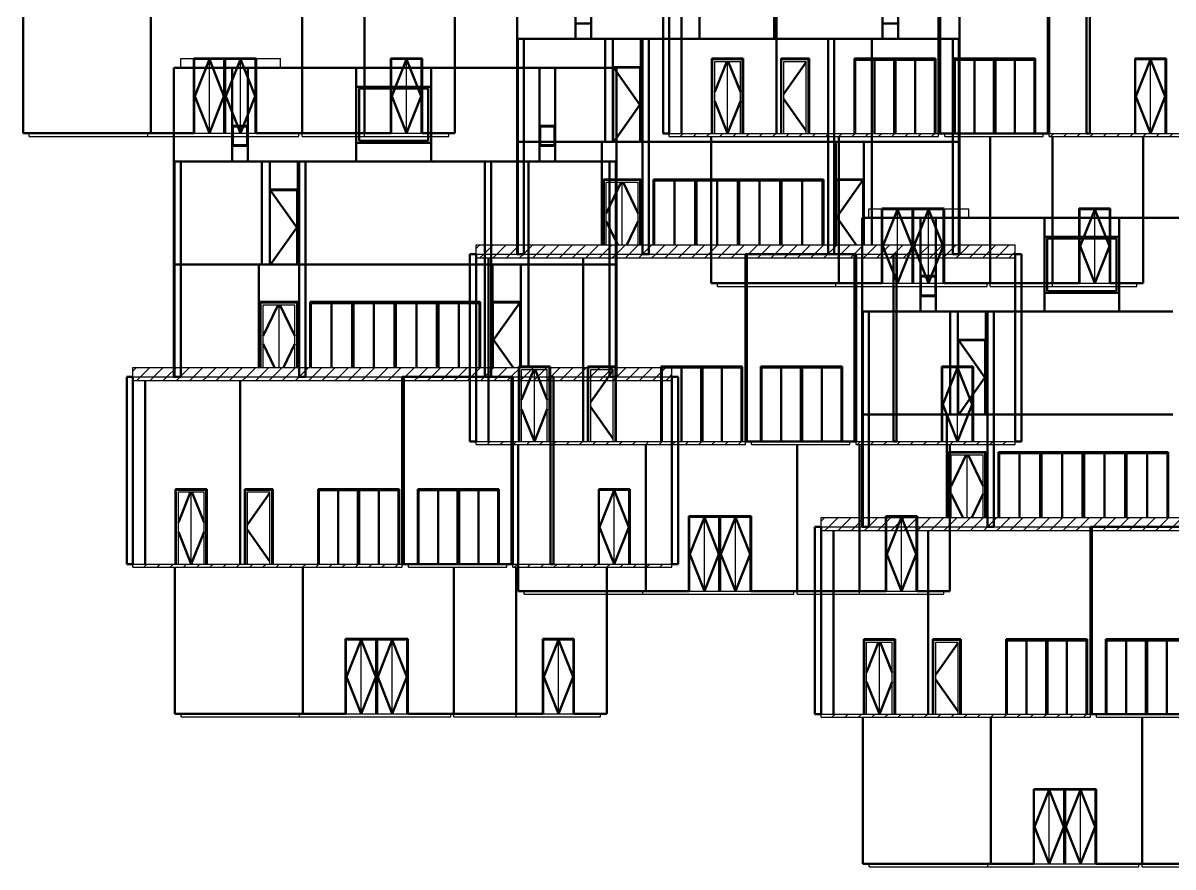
# Model space of a CAD drawing. Header units: millimetres. Extents: x 5622 to 129432, y -41588 to 30554.
# Drawn here: x 10298 to 47174, y -34692 to -7643 of the extents above; entities that cross this region are included whole.
import ezdxf

# ---------------------------------------------------------------- set-up
doc = ezdxf.new("R2010")
doc.units = ezdxf.units.MM
doc.header["$LTSCALE"] = 0.5
doc.layers.add('AE-Door', color=61, linetype='Continuous', lineweight=25)
for name, color, linetype in [('AE-ELEV-3', 154, 'Continuous'), ('AE-ELEV-4', 129, 'Continuous'), ('DOOR', 41, 'Continuous')]:
    doc.layers.add(name, color=color, linetype=linetype)

msp = doc.modelspace()

# ---------------------------------------------------------------- linework, layer by layer
at = {"layer": 'AE-Door', "color": 251, "linetype": 'Continuous', "lineweight": 25}
for p, q in [((15803, -11176), (15803, -8806)), ((15803, -8806), (16743, -8806)), ((16743, -11176), (16743, -8806)), ((16773, -11176), (16773, -8776)), ((16773, -11176), (16773, -8776)), ((16803, -11176), (16803, -8806)), ((16803, -8806), (17743, -8806)), ((17743, -11176), (17743, -8806)), ((22128, -11176), (22128, -8806)), ((22128, -8806), (23068, -8806)), ((23068, -11176), (23068, -8806)), ((45986, -11185), (45986, -8815)), ((45986, -8815), (46926, -8815)), ((46926, -11185), (46926, -8815)), ((29242, -11453), (29242, -9083)), ((29242, -9083), (30082, -9083)), ((30082, -11453), (30082, -9083)), ((15773, -11176), (15803, -11176)), ((16743, -11176), (16773, -11176)), ((16773, -11176), (16803, -11176)), ((17743, -11176), (17773, -11176)), ((22098, -11176), (22128, -11176)), ((23068, -11176), (23098, -11176)), ((36392, -14753), (36392, -12683)), ((36392, -12683), (37232, -12683)), ((37232, -14753), (37232, -12683)), ((18238, -15383), (18238, -13013)), ((18238, -13013), (19078, -13013)), ((19078, -15383), (19078, -13013)), ((37869, -15985), (37869, -13615)), ((37869, -13615), (38809, -13615)), ((38809, -15985), (38809, -13615)), ((38839, -15985), (38839, -13585)), ((38839, -15985), (38839, -13585)), ((38869, -15985), (38869, -13615)), ((38869, -13615), (39809, -13615)), ((39809, -15985), (39809, -13615)), ((44194, -15985), (44194, -13615)), ((44194, -13615), (45134, -13615)), ((45134, -15985), (45134, -13615)), ((37839, -15985), (37869, -15985)), ((38809, -15985), (38839, -15985)), ((38839, -15985), (38869, -15985)), ((39809, -15985), (39839, -15985)), ((44164, -15985), (44194, -15985)), ((45134, -15985), (45164, -15985)), ((25388, -18683), (25388, -16613)), ((25388, -16613), (26228, -16613)), ((26228, -18683), (26228, -16613)), ((40304, -20192), (40304, -17823)), ((40304, -17823), (41144, -17823)), ((41144, -20192), (41144, -17823)), ((39792, -21053), (39792, -18683)), ((39792, -18683), (40732, -18683)), ((40732, -21053), (40732, -18683)), ((28788, -24983), (28788, -22613)), ((28788, -22613), (29728, -22613)), ((29728, -24983), (29728, -22613)), ((31676, -25853), (31676, -23483)), ((31676, -23483), (32616, -23483)), ((32616, -25853), (32616, -23483)), ((32646, -25853), (32646, -23453)), ((32646, -25853), (32646, -23453)), ((32676, -25853), (32676, -23483)), ((32676, -23483), (33616, -23483)), ((33616, -25853), (33616, -23483)), ((38001, -25853), (38001, -23483)), ((38001, -23483), (38941, -23483)), ((38941, -25853), (38941, -23483)), ((31646, -25853), (31676, -25853)), ((32616, -25853), (32646, -25853)), ((32646, -25853), (32676, -25853)), ((33616, -25853), (33646, -25853)), ((37971, -25853), (38001, -25853)), ((38941, -25853), (38971, -25853)), ((20671, -29783), (20671, -27413)), ((20671, -27413), (21611, -27413)), ((21611, -29783), (21611, -27413)), ((21641, -29783), (21641, -27383)), ((21641, -29783), (21641, -27383)), ((21671, -29783), (21671, -27413)), ((21671, -27413), (22611, -27413)), ((22611, -29783), (22611, -27413)), ((26996, -29783), (26996, -27413)), ((26996, -27413), (27936, -27413)), ((27936, -29783), (27936, -27413)), ((20641, -29783), (20671, -29783)), ((21611, -29783), (21641, -29783)), ((21641, -29783), (21671, -29783)), ((22611, -29783), (22641, -29783)), ((26966, -29783), (26996, -29783)), ((27936, -29783), (27966, -29783)), ((42738, -34592), (42738, -32222)), ((42738, -32222), (43678, -32222)), ((43678, -34592), (43678, -32222)), ((43708, -34592), (43708, -32193)), ((43708, -34592), (43708, -32193)), ((43738, -34592), (43738, -32222)), ((43738, -32222), (44678, -32222)), ((44678, -34592), (44678, -32222)), ((42708, -34592), (42738, -34592)), ((43678, -34592), (43708, -34592)), ((43708, -34592), (43738, -34592)), ((44678, -34592), (44708, -34592))]:
    msp.add_line(p, q, dxfattribs=at)
at = {"layer": 'AE-Door', "color": 41, "linetype": 'Continuous', "lineweight": 25}
for p, q in [((15803, -11176), (15803, -8806)), ((15803, -8806), (16273, -8806)), ((16273, -11176), (16273, -8806)), ((16273, -11176), (16273, -8806)), ((16273, -8806), (16743, -8806)), ((16743, -11176), (16743, -8806)), ((16803, -11176), (16803, -8806)), ((16803, -8806), (17273, -8806)), ((17273, -11176), (17273, -8806)), ((17273, -11176), (17273, -8806)), ((17273, -8806), (17743, -8806)), ((17743, -11176), (17743, -8806)), ((22128, -11176), (22128, -8806)), ((22128, -8806), (22598, -8806)), ((22598, -11176), (22598, -8806)), ((22598, -11176), (22598, -8806)), ((22598, -8806), (23068, -8806)), ((23068, -11176), (23068, -8806)), ((45986, -11185), (45986, -8815)), ((45986, -8815), (46456, -8815)), ((46456, -11185), (46456, -8815)), ((46456, -11185), (46456, -8815)), ((46456, -8815), (46926, -8815)), ((46926, -11185), (46926, -8815)), ((29242, -11453), (29242, -9083)), ((29242, -9083), (30082, -9083)), ((30082, -11453), (30082, -9083)), ((32891, -11185), (32891, -8875)), ((32891, -11185), (32891, -8875)), ((15803, -11176), (16273, -11176)), ((16273, -11176), (16743, -11176)), ((16803, -11176), (17273, -11176)), ((17273, -11176), (17743, -11176)), ((22128, -11176), (22598, -11176)), ((22598, -11176), (23068, -11176)), ((29512, -14753), (29512, -12744)), ((29512, -14753), (29512, -12744)), ((36392, -14753), (36392, -12683)), ((36392, -12683), (37232, -12683)), ((37232, -14753), (37232, -12683)), ((18238, -15383), (18238, -13013)), ((18238, -13013), (19078, -13013)), ((19078, -15383), (19078, -13013)), ((37869, -15985), (37869, -13615)), ((37869, -13615), (38339, -13615)), ((38339, -15985), (38339, -13615)), ((38339, -15985), (38339, -13615)), ((38339, -13615), (38809, -13615)), ((38809, -15985), (38809, -13615)), ((38869, -15985), (38869, -13615)), ((38869, -13615), (39339, -13615)), ((39339, -15985), (39339, -13615)), ((39339, -15985), (39339, -13615)), ((39339, -13615), (39809, -13615)), ((39809, -15985), (39809, -13615)), ((44194, -15985), (44194, -13615)), ((44194, -13615), (44664, -13615)), ((44664, -15985), (44664, -13615)), ((44664, -15985), (44664, -13615)), ((44664, -13615), (45134, -13615)), ((45134, -15985), (45134, -13615)), ((37869, -15985), (38339, -15985)), ((38339, -15985), (38809, -15985)), ((38869, -15985), (39339, -15985)), ((39339, -15985), (39809, -15985)), ((44194, -15985), (44664, -15985)), ((44664, -15985), (45134, -15985)), ((18508, -18683), (18508, -16674)), ((18508, -18683), (18508, -16674)), ((25388, -18683), (25388, -16613)), ((25388, -16613), (26228, -16613)), ((26228, -18683), (26228, -16613)), ((40304, -20192), (40304, -17823)), ((40304, -17823), (41144, -17823)), ((41144, -20192), (41144, -17823)), ((26698, -21053), (26698, -18743)), ((26698, -21053), (26698, -18743)), ((39792, -21053), (39792, -18683)), ((39792, -18683), (40262, -18683)), ((40262, -21053), (40262, -18683)), ((40262, -21053), (40262, -18683)), ((40262, -18683), (40732, -18683)), ((40732, -21053), (40732, -18683)), ((40574, -23493), (40574, -21483)), ((40574, -23493), (40574, -21483)), ((15693, -24983), (15693, -22673)), ((15693, -24983), (15693, -22673)), ((28788, -24983), (28788, -22613)), ((28788, -22613), (29258, -22613)), ((29258, -24983), (29258, -22613)), ((29258, -24983), (29258, -22613)), ((29258, -22613), (29728, -22613)), ((29728, -24983), (29728, -22613)), ((31676, -25853), (31676, -23483)), ((31676, -23483), (32146, -23483)), ((32146, -25853), (32146, -23483)), ((32146, -25853), (32146, -23483)), ((32146, -23483), (32616, -23483)), ((32616, -25853), (32616, -23483)), ((32676, -25853), (32676, -23483)), ((32676, -23483), (33146, -23483)), ((33146, -25853), (33146, -23483)), ((33146, -25853), (33146, -23483)), ((33146, -23483), (33616, -23483)), ((33616, -25853), (33616, -23483)), ((38001, -25853), (38001, -23483)), ((38001, -23483), (38471, -23483)), ((38471, -25853), (38471, -23483)), ((38471, -25853), (38471, -23483)), ((38471, -23483), (38941, -23483)), ((38941, -25853), (38941, -23483)), ((31676, -25853), (32146, -25853)), ((32146, -25853), (32616, -25853)), ((32676, -25853), (33146, -25853)), ((33146, -25853), (33616, -25853)), ((38001, -25853), (38471, -25853)), ((38471, -25853), (38941, -25853)), ((20671, -29783), (20671, -27413)), ((20671, -27413), (21141, -27413)), ((21141, -29783), (21141, -27413)), ((21141, -29783), (21141, -27413)), ((21141, -27413), (21611, -27413)), ((21611, -29783), (21611, -27413)), ((21671, -29783), (21671, -27413)), ((21671, -27413), (22141, -27413)), ((22141, -29783), (22141, -27413)), ((22141, -29783), (22141, -27413)), ((22141, -27413), (22611, -27413)), ((22611, -29783), (22611, -27413)), ((26996, -29783), (26996, -27413)), ((26996, -27413), (27466, -27413)), ((27466, -29783), (27466, -27413)), ((27466, -29783), (27466, -27413)), ((27466, -27413), (27936, -27413)), ((27936, -29783), (27936, -27413)), ((37760, -29793), (37760, -27483)), ((37760, -29793), (37760, -27483)), ((20671, -29783), (21141, -29783)), ((21141, -29783), (21611, -29783)), ((21671, -29783), (22141, -29783)), ((22141, -29783), (22611, -29783)), ((26996, -29783), (27466, -29783)), ((27466, -29783), (27936, -29783)), ((42738, -34592), (42738, -32222)), ((42738, -32222), (43208, -32222)), ((43208, -34592), (43208, -32222)), ((43208, -34592), (43208, -32222)), ((43208, -32222), (43678, -32222)), ((43678, -34592), (43678, -32222)), ((43738, -34592), (43738, -32222)), ((43738, -32222), (44208, -32222)), ((44208, -34592), (44208, -32222)), ((44208, -34592), (44208, -32222)), ((44208, -32222), (44678, -32222)), ((44678, -34592), (44678, -32222)), ((42738, -34592), (43208, -34592)), ((43208, -34592), (43678, -34592)), ((43738, -34592), (44208, -34592)), ((44208, -34592), (44678, -34592))]:
    msp.add_line(p, q, dxfattribs=at)
at = {"layer": 'AE-Door', "color": 250, "linetype": 'Continuous', "lineweight": 25}
for p, q in [((32421, -11185), (32421, -8815)), ((32421, -8815), (33361, -8815)), ((33361, -11185), (33361, -8815)), ((34636, -11185), (34636, -8815)), ((34636, -8815), (35476, -8815)), ((35476, -11185), (35476, -8815)), ((32481, -11185), (32481, -8875)), ((32481, -8875), (33301, -8875)), ((33301, -11185), (33301, -8875)), ((34696, -11185), (34696, -8875)), ((34696, -8875), (35416, -8875)), ((35416, -11185), (35416, -8875)), ((28942, -14753), (28942, -12683)), ((28942, -12683), (30082, -12683)), ((29002, -14753), (29002, -12744)), ((29002, -12744), (30022, -12744)), ((30022, -14753), (30022, -12744)), ((30082, -14753), (30082, -12683)), ((37502, -14753), (37502, -12683)), ((37502, -12683), (37512, -12683)), ((17938, -18683), (17938, -16613)), ((17938, -16613), (19078, -16613)), ((17998, -18683), (17998, -16674)), ((17998, -16674), (19018, -16674)), ((19018, -18683), (19018, -16674)), ((19078, -18683), (19078, -16613)), ((26498, -18683), (26498, -16613)), ((26498, -16613), (26508, -16613)), ((26228, -21053), (26228, -18683)), ((26228, -18683), (27168, -18683)), ((26288, -21053), (26288, -18743)), ((26288, -18743), (27108, -18743)), ((27108, -21053), (27108, -18743)), ((27168, -21053), (27168, -18683)), ((28442, -21053), (28442, -18683)), ((28442, -18683), (29282, -18683)), ((28502, -21053), (28502, -18743)), ((28502, -18743), (29222, -18743)), ((29222, -21053), (29222, -18743)), ((29282, -21053), (29282, -18683)), ((40004, -23493), (40004, -21423)), ((40004, -21423), (41144, -21423)), ((40064, -23493), (40064, -21483)), ((40064, -21483), (41084, -21483)), ((41084, -23493), (41084, -21483)), ((41144, -23493), (41144, -21423)), ((15223, -24983), (15223, -22613)), ((15223, -22613), (16163, -22613)), ((15283, -24983), (15283, -22673)), ((15283, -22673), (16103, -22673)), ((16103, -24983), (16103, -22673)), ((16163, -24983), (16163, -22613)), ((17438, -24983), (17438, -22613)), ((17438, -22613), (18278, -22613)), ((17498, -24983), (17498, -22673)), ((17498, -22673), (18218, -22673)), ((18218, -24983), (18218, -22673)), ((18278, -24983), (18278, -22613)), ((37290, -29793), (37290, -27423)), ((37290, -27423), (38230, -27423)), ((37350, -29793), (37350, -27483)), ((37350, -27483), (38170, -27483)), ((38170, -29793), (38170, -27483)), ((38230, -29793), (38230, -27423)), ((39504, -29793), (39504, -27423)), ((39504, -27423), (40344, -27423)), ((39564, -29793), (39564, -27483)), ((39564, -27483), (40284, -27483)), ((40284, -29793), (40284, -27483)), ((40344, -29793), (40344, -27423))]:
    msp.add_line(p, q, dxfattribs=at)
at = {"layer": 'AE-ELEV-3', "color": 154, "linetype": 'Continuous', "lineweight": 50}
for p, q in [((26142, -8153), (26142, -5153)), ((28012, -8153), (28012, -5153)), ((28512, -8153), (28512, -5153)), ((31987, -8153), (31987, -5153)), ((34387, -8153), (34387, -5153)), ((37862, -8153), (37862, -5153)), ((38362, -8153), (38362, -5153)), ((40332, -8153), (40332, -5153)), ((30822, -11185), (30822, -5185)), ((31023, -11185), (31023, -5185)), ((31418, -11185), (31418, -5305)), ((34456, -11185), (34456, -5305)), ((34456, -11185), (34456, -5305)), ((39656, -11185), (39656, -5185)), ((39706, -11185), (39706, -5185)), ((43156, -11185), (43156, -5185)), ((43206, -11185), (43206, -5185)), ((44406, -11185), (44406, -5185)), ((44506, -11185), (44506, -5185)), ((10298, -11176), (10298, -6476)), ((14398, -11176), (14398, -6476)), ((14398, -11176), (14398, -6476)), ((19248, -11176), (19248, -6476)), ((19248, -11176), (19248, -6476)), ((21248, -11176), (21248, -6476)), ((24148, -11176), (24148, -6476)), ((28012, -7653), (28512, -7653)), ((37862, -7653), (38362, -7653)), ((26142, -11453), (26142, -8153)), ((26142, -8153), (26162, -8153)), ((26162, -11453), (26162, -8153)), ((26162, -11453), (26162, -8153)), ((26162, -8153), (26362, -8153)), ((26362, -11453), (26362, -8153)), ((26362, -8153), (28962, -8153)), ((28962, -11453), (28962, -8153)), ((28962, -8153), (30162, -8153)), ((29212, -11453), (29212, -8153)), ((30112, -11453), (30112, -8153)), ((30162, -11453), (30162, -8153)), ((30162, -8153), (30362, -8153)), ((30362, -11453), (30362, -8153)), ((30362, -8153), (31987, -8153)), ((31987, -8153), (34387, -8153)), ((31987, -8153), (34387, -8153)), ((34387, -8153), (36112, -8153)), ((36112, -11453), (36112, -8153)), ((36112, -8153), (36312, -8153)), ((36312, -11453), (36312, -8153)), ((36312, -8153), (37512, -8153)), ((37512, -11453), (37512, -8153)), ((37512, -8153), (40112, -8153)), ((40112, -11453), (40112, -8153)), ((40112, -8153), (40312, -8153)), ((40312, -11453), (40312, -8153)), ((40312, -11453), (40312, -8153)), ((40312, -8153), (40332, -8153)), ((40332, -11453), (40332, -8153)), ((15773, -11176), (15773, -8776)), ((15773, -8776), (17773, -8776)), ((17773, -11176), (17773, -8776)), ((22098, -11176), (22098, -8776)), ((22098, -8776), (23098, -8776)), ((23098, -11176), (23098, -8776)), ((32391, -11185), (32391, -8785)), ((32391, -8785), (33391, -8785)), ((33391, -11185), (33391, -8785)), ((34606, -11185), (34606, -8785)), ((34606, -8785), (35506, -8785)), ((35506, -11185), (35506, -8785)), ((36956, -11185), (36956, -8785)), ((36956, -8785), (39556, -8785)), ((39556, -11185), (39556, -8785)), ((40156, -11185), (40156, -8785)), ((40156, -8785), (42756, -8785)), ((42756, -11185), (42756, -8785)), ((45956, -11185), (45956, -8785)), ((45956, -8785), (46956, -8785)), ((46956, -11185), (46956, -8785)), ((15138, -12083), (15138, -9083)), ((15138, -9083), (17008, -9083)), ((17008, -12083), (17008, -9083)), ((17008, -9083), (17508, -9083)), ((17508, -12083), (17508, -9083)), ((17508, -9083), (20983, -9083)), ((20983, -12083), (20983, -9083)), ((20983, -9083), (23383, -9083)), ((23383, -12083), (23383, -9083)), ((23383, -9083), (26858, -9083)), ((26858, -12083), (26858, -9083)), ((26858, -9083), (27358, -9083)), ((27358, -12083), (27358, -9083)), ((27358, -9083), (29328, -9083)), ((29212, -9053), (30112, -9053)), ((29328, -12083), (29328, -9083)), ((20983, -9683), (23383, -9683)), ((17008, -10933), (17508, -10933)), ((26858, -10933), (27358, -10933)), ((10298, -11176), (14398, -11176)), ((14398, -11176), (15773, -11176)), ((17773, -11176), (19248, -11176)), ((19248, -11176), (21248, -11176)), ((21248, -11176), (22098, -11176)), ((23098, -11176), (24148, -11176)), ((30822, -11185), (31023, -11185)), ((31023, -11185), (31023, -11185)), ((32364, -15985), (32364, -11285)), ((36464, -15985), (36464, -11285)), ((36464, -15985), (36464, -11285)), ((39656, -11185), (39706, -11185)), ((39706, -11185), (40156, -11185)), ((41314, -15985), (41314, -11285)), ((41314, -15985), (41314, -11285)), ((42756, -11185), (43156, -11185)), ((43156, -11185), (43206, -11185)), ((43314, -15985), (43314, -11285)), ((44406, -11185), (44506, -11185)), ((46214, -15985), (46214, -11285)), ((17008, -11583), (17508, -11583)), ((20983, -11483), (23383, -11483)), ((26142, -15053), (26142, -11453)), ((26142, -11453), (26162, -11453)), ((26142, -11453), (26162, -11453)), ((26162, -15053), (26162, -11453)), ((26162, -15053), (26162, -11453)), ((26162, -11453), (26362, -11453)), ((26162, -11453), (26362, -11453)), ((26362, -15053), (26362, -11453)), ((26362, -11453), (28962, -11453)), ((26858, -11583), (27358, -11583)), ((28862, -14753), (28862, -11453)), ((28962, -11453), (30162, -11453)), ((30162, -15053), (30162, -11453)), ((30162, -11453), (30362, -11453)), ((30162, -11453), (30362, -11453)), ((30362, -15053), (30362, -11453)), ((30362, -11453), (36112, -11453)), ((36112, -15053), (36112, -11453)), ((36112, -11453), (36312, -11453)), ((36112, -11453), (36312, -11453)), ((36312, -15053), (36312, -11453)), ((36312, -11453), (36362, -11453)), ((36362, -14753), (36362, -11453)), ((36362, -11453), (37262, -11453)), ((37262, -14753), (37262, -11453)), ((37262, -11453), (37512, -11453)), ((37512, -14753), (37512, -11453)), ((37512, -11453), (40112, -11453)), ((40112, -15053), (40112, -11453)), ((40112, -11453), (40312, -11453)), ((40112, -11453), (40312, -11453)), ((40312, -15053), (40312, -11453)), ((40312, -15053), (40312, -11453)), ((40312, -11453), (40332, -11453)), ((40312, -11453), (40332, -11453)), ((40332, -15053), (40332, -11453)), ((15138, -15383), (15138, -12083)), ((15138, -12083), (15158, -12083)), ((15158, -15383), (15158, -12083)), ((15158, -15383), (15158, -12083)), ((15158, -12083), (15358, -12083)), ((15358, -15383), (15358, -12083)), ((15358, -12083), (17958, -12083)), ((17958, -15383), (17958, -12083)), ((17958, -12083), (19158, -12083)), ((18208, -15383), (18208, -12083)), ((19108, -15383), (19108, -12083)), ((19158, -15383), (19158, -12083)), ((19158, -12083), (19358, -12083)), ((19358, -15383), (19358, -12083)), ((19358, -12083), (20983, -12083)), ((20983, -12083), (23383, -12083)), ((20983, -12083), (23383, -12083)), ((23383, -12083), (25108, -12083)), ((25108, -15383), (25108, -12083)), ((25108, -12083), (25308, -12083)), ((25308, -15383), (25308, -12083)), ((25308, -12083), (26508, -12083)), ((26508, -15383), (26508, -12083)), ((26508, -12083), (29108, -12083)), ((29108, -15383), (29108, -12083)), ((29108, -12083), (29308, -12083)), ((29308, -15383), (29308, -12083)), ((29308, -15383), (29308, -12083)), ((29308, -12083), (29328, -12083)), ((29328, -15383), (29328, -12083)), ((28912, -14753), (28912, -12653)), ((28912, -12653), (30112, -12653)), ((30112, -14753), (30112, -12653)), ((30512, -14753), (30512, -12653)), ((30512, -12653), (35962, -12653)), ((35962, -14753), (35962, -12653)), ((36362, -12653), (37262, -12653)), ((18208, -12983), (19108, -12983)), ((37839, -15985), (37839, -13585)), ((37839, -13585), (39839, -13585)), ((39839, -15985), (39839, -13585)), ((44164, -15985), (44164, -13585)), ((44164, -13585), (45164, -13585)), ((45164, -15985), (45164, -13585)), ((37204, -16893), (37204, -13892)), ((37204, -13892), (39074, -13892)), ((39074, -16893), (39074, -13892)), ((39074, -13892), (39574, -13892)), ((39574, -16893), (39574, -13892)), ((39574, -13892), (43049, -13892)), ((43049, -16893), (43049, -13892)), ((43049, -13892), (45449, -13892)), ((45449, -16893), (45449, -13892)), ((45449, -13892), (48924, -13892)), ((43049, -14493), (45449, -14493)), ((24628, -21053), (24628, -15053)), ((24628, -15053), (24829, -15053)), ((24829, -21053), (24829, -15053)), ((26142, -15053), (26162, -15053)), ((26162, -15053), (26362, -15053)), ((30162, -15053), (30362, -15053)), ((33462, -21053), (33462, -15053)), ((33462, -15053), (33512, -15053)), ((33512, -21053), (33512, -15053)), ((33512, -15053), (36962, -15053)), ((36112, -15053), (36312, -15053)), ((36962, -21053), (36962, -15053)), ((36962, -15053), (37012, -15053)), ((37012, -21053), (37012, -15053)), ((38212, -21053), (38212, -15053)), ((38212, -15053), (38312, -15053)), ((38312, -21053), (38312, -15053)), ((40112, -15053), (40312, -15053)), ((40312, -15053), (40332, -15053)), ((42112, -21053), (42112, -15053)), ((42112, -15053), (42312, -15053)), ((42312, -21053), (42312, -15053)), ((15138, -18983), (15138, -15383)), ((15138, -15383), (15158, -15383)), ((15138, -15383), (15158, -15383)), ((15158, -18983), (15158, -15383)), ((15158, -18983), (15158, -15383)), ((15158, -15383), (15358, -15383)), ((15158, -15383), (15358, -15383)), ((15358, -18983), (15358, -15383)), ((15358, -15383), (17958, -15383)), ((17858, -18683), (17858, -15383)), ((17958, -15383), (19158, -15383)), ((19158, -18983), (19158, -15383)), ((19158, -15383), (19358, -15383)), ((19158, -15383), (19358, -15383)), ((19358, -18983), (19358, -15383)), ((19358, -15383), (25108, -15383)), ((25108, -18983), (25108, -15383)), ((25108, -15383), (25308, -15383)), ((25108, -15383), (25308, -15383)), ((25225, -21053), (25225, -15173)), ((25308, -18983), (25308, -15383)), ((25308, -15383), (25358, -15383)), ((25358, -18683), (25358, -15383)), ((25358, -15383), (26258, -15383)), ((26258, -18683), (26258, -15383)), ((26258, -15383), (26508, -15383)), ((26508, -18683), (26508, -15383)), ((26508, -15383), (29108, -15383)), ((28262, -21053), (28262, -15173)), ((28262, -21053), (28262, -15173)), ((29108, -18983), (29108, -15383)), ((29108, -15383), (29308, -15383)), ((29108, -15383), (29308, -15383)), ((29308, -18983), (29308, -15383)), ((29308, -18983), (29308, -15383)), ((29308, -15383), (29328, -15383)), ((29308, -15383), (29328, -15383)), ((29328, -18983), (29328, -15383)), ((39074, -15743), (39574, -15743)), ((32364, -15985), (36464, -15985)), ((36464, -15985), (37839, -15985)), ((39839, -15985), (41314, -15985)), ((41314, -15985), (43314, -15985)), ((43314, -15985), (44164, -15985)), ((45164, -15985), (46214, -15985)), ((17908, -18683), (17908, -16583)), ((17908, -16583), (19108, -16583)), ((19108, -18683), (19108, -16583)), ((19508, -18683), (19508, -16583)), ((19508, -16583), (24958, -16583)), ((24958, -18683), (24958, -16583)), ((25358, -16583), (26258, -16583)), ((39074, -16393), (39574, -16393)), ((43049, -16293), (45449, -16293)), ((37204, -20192), (37204, -16893)), ((37204, -16893), (37224, -16893)), ((37224, -20192), (37224, -16893)), ((37224, -20192), (37224, -16893)), ((37224, -16893), (37424, -16893)), ((37424, -20192), (37424, -16893)), ((37424, -16893), (40024, -16893)), ((40024, -20192), (40024, -16893)), ((40024, -16893), (41224, -16893)), ((40274, -20192), (40274, -16893)), ((41174, -20192), (41174, -16893)), ((41224, -20192), (41224, -16893)), ((41224, -16893), (41424, -16893)), ((41424, -20192), (41424, -16893)), ((41424, -16893), (43049, -16893)), ((43049, -16893), (45449, -16893)), ((43049, -16893), (45449, -16893)), ((45449, -16893), (47174, -16893)), ((40274, -17793), (41174, -17793)), ((26198, -21053), (26198, -18653)), ((26198, -18653), (27198, -18653)), ((27198, -21053), (27198, -18653)), ((28412, -21053), (28412, -18653)), ((28412, -18653), (29312, -18653)), ((29312, -21053), (29312, -18653)), ((30762, -21053), (30762, -18653)), ((30762, -18653), (33362, -18653)), ((33362, -21053), (33362, -18653)), ((33962, -21053), (33962, -18653)), ((33962, -18653), (36562, -18653)), ((36562, -21053), (36562, -18653)), ((39762, -21053), (39762, -18653)), ((39762, -18653), (40762, -18653)), ((40762, -21053), (40762, -18653)), ((13624, -24983), (13624, -18983)), ((13624, -18983), (13825, -18983)), ((13825, -24983), (13825, -18983)), ((14220, -24983), (14220, -19103)), ((15138, -18983), (15158, -18983)), ((15158, -18983), (15358, -18983)), ((17258, -24983), (17258, -19103)), ((17258, -24983), (17258, -19103)), ((19158, -18983), (19358, -18983)), ((22458, -24983), (22458, -18983)), ((22458, -18983), (22508, -18983)), ((22508, -24983), (22508, -18983)), ((22508, -18983), (25958, -18983)), ((25108, -18983), (25308, -18983)), ((25958, -24983), (25958, -18983)), ((25958, -18983), (26008, -18983)), ((26008, -24983), (26008, -18983)), ((27208, -24983), (27208, -18983)), ((27208, -18983), (27308, -18983)), ((27308, -24983), (27308, -18983)), ((29108, -18983), (29308, -18983)), ((29308, -18983), (29328, -18983)), ((31108, -24983), (31108, -18983)), ((31108, -18983), (31308, -18983)), ((31308, -24983), (31308, -18983)), ((37204, -23793), (37204, -20192)), ((37204, -20192), (37224, -20192)), ((37204, -20192), (37224, -20192)), ((37224, -23793), (37224, -20192)), ((37224, -23793), (37224, -20192)), ((37224, -20192), (37424, -20192)), ((37224, -20192), (37424, -20192)), ((37424, -23793), (37424, -20192)), ((37424, -20192), (40024, -20192)), ((39924, -23493), (39924, -20192)), ((40024, -20192), (41224, -20192)), ((41224, -23793), (41224, -20192)), ((41224, -20192), (41424, -20192)), ((41224, -20192), (41424, -20192)), ((41424, -23793), (41424, -20192)), ((41424, -20192), (47174, -20192)), ((24628, -21053), (24829, -21053)), ((24829, -21053), (24829, -21053)), ((26171, -25853), (26171, -21153)), ((30271, -25853), (30271, -21153)), ((30271, -25853), (30271, -21153)), ((33462, -21053), (33512, -21053)), ((33512, -21053), (33962, -21053)), ((35121, -25853), (35121, -21153)), ((35121, -25853), (35121, -21153)), ((36562, -21053), (36962, -21053)), ((36962, -21053), (37012, -21053)), ((37121, -25853), (37121, -21153)), ((38212, -21053), (38312, -21053)), ((40021, -25853), (40021, -21153)), ((42112, -21053), (42312, -21053)), ((39974, -23493), (39974, -21392)), ((39974, -21392), (41174, -21392)), ((41174, -23493), (41174, -21392)), ((41574, -23493), (41574, -21392)), ((41574, -21392), (47024, -21392)), ((47024, -23493), (47024, -21392)), ((15193, -24983), (15193, -22583)), ((15193, -22583), (16193, -22583)), ((16193, -24983), (16193, -22583)), ((17408, -24983), (17408, -22583)), ((17408, -22583), (18308, -22583)), ((18308, -24983), (18308, -22583)), ((19758, -24983), (19758, -22583)), ((19758, -22583), (22358, -22583)), ((22358, -24983), (22358, -22583)), ((22958, -24983), (22958, -22583)), ((22958, -22583), (25558, -22583)), ((25558, -24983), (25558, -22583)), ((28758, -24983), (28758, -22583)), ((28758, -22583), (29758, -22583)), ((29758, -24983), (29758, -22583)), ((31646, -25853), (31646, -23453)), ((31646, -23453), (33646, -23453)), ((33646, -25853), (33646, -23453)), ((37971, -25853), (37971, -23453)), ((37971, -23453), (38971, -23453)), ((38971, -25853), (38971, -23453)), ((35690, -29793), (35690, -23793)), ((35690, -23793), (35891, -23793)), ((35891, -29793), (35891, -23793)), ((36287, -29793), (36287, -23913)), ((37204, -23793), (37224, -23793)), ((37224, -23793), (37424, -23793)), ((39324, -29793), (39324, -23913)), ((39324, -29793), (39324, -23913)), ((41224, -23793), (41424, -23793)), ((44524, -29793), (44524, -23793)), ((44524, -23793), (44574, -23793)), ((44574, -29793), (44574, -23793)), ((44574, -23793), (48024, -23793)), ((13624, -24983), (13825, -24983)), ((13825, -24983), (13825, -24983)), ((22458, -24983), (22508, -24983)), ((22508, -24983), (22958, -24983)), ((25558, -24983), (25958, -24983)), ((25958, -24983), (26008, -24983)), ((27208, -24983), (27308, -24983)), ((31108, -24983), (31308, -24983)), ((15166, -29783), (15166, -25083)), ((19266, -29783), (19266, -25083)), ((19266, -29783), (19266, -25083)), ((24116, -29783), (24116, -25083)), ((24116, -29783), (24116, -25083)), ((26116, -29783), (26116, -25083)), ((29016, -29783), (29016, -25083)), ((26171, -25853), (30271, -25853)), ((30271, -25853), (31646, -25853)), ((33646, -25853), (35121, -25853)), ((35121, -25853), (37121, -25853)), ((37121, -25853), (37971, -25853)), ((38971, -25853), (40021, -25853)), ((20641, -29783), (20641, -27383)), ((20641, -27383), (22641, -27383)), ((22641, -29783), (22641, -27383)), ((26966, -29783), (26966, -27383)), ((26966, -27383), (27966, -27383)), ((27966, -29783), (27966, -27383)), ((37260, -29793), (37260, -27393)), ((37260, -27393), (38260, -27393)), ((38260, -29793), (38260, -27393)), ((39474, -29793), (39474, -27393)), ((39474, -27393), (40374, -27393)), ((40374, -29793), (40374, -27393)), ((41824, -29793), (41824, -27393)), ((41824, -27393), (44424, -27393)), ((44424, -29793), (44424, -27393)), ((45024, -29793), (45024, -27393)), ((45024, -27393), (47624, -27393)), ((15166, -29783), (19266, -29783)), ((19266, -29783), (20641, -29783)), ((22641, -29783), (24116, -29783)), ((24116, -29783), (26116, -29783)), ((26116, -29783), (26966, -29783)), ((27966, -29783), (29016, -29783)), ((35690, -29793), (35891, -29793)), ((35891, -29793), (35891, -29793)), ((44524, -29793), (44574, -29793)), ((44574, -29793), (45024, -29793)), ((37233, -34592), (37233, -29893)), ((41333, -34592), (41333, -29893)), ((41333, -34592), (41333, -29893)), ((46183, -34592), (46183, -29893)), ((46183, -34592), (46183, -29893)), ((42708, -34592), (42708, -32193)), ((42708, -32193), (44708, -32193)), ((44708, -34592), (44708, -32193)), ((37233, -34592), (41333, -34592)), ((41333, -34592), (42708, -34592)), ((44708, -34592), (46183, -34592)), ((46183, -34592), (48183, -34592))]:
    msp.add_line(p, q, dxfattribs=at)
at = {"layer": 'AE-ELEV-4', "color": 129, "linetype": 'Continuous', "lineweight": 50}
for p, q in [((15803, -9991), (16273, -8806)), ((16743, -9991), (16273, -8806)), ((16803, -9991), (17273, -8806)), ((17743, -9991), (17273, -8806)), ((22128, -9991), (22598, -8806)), ((23068, -9991), (22598, -8806)), ((36978, -11185), (36978, -8821)), ((36978, -8821), (39534, -8821)), ((37606, -11185), (37606, -8821)), ((38234, -11185), (38234, -8821)), ((38256, -11185), (38256, -8821)), ((38278, -11185), (38278, -8821)), ((38906, -11185), (38906, -8821)), ((39534, -11185), (39534, -8821)), ((40178, -11185), (40178, -8821)), ((40178, -8821), (42734, -8821)), ((40806, -11185), (40806, -8821)), ((41434, -11185), (41434, -8821)), ((41456, -11185), (41456, -8821)), ((41478, -11185), (41478, -8821)), ((42106, -11185), (42106, -8821)), ((42734, -11185), (42734, -8821)), ((45986, -10000), (46456, -8815)), ((46926, -10000), (46456, -8815)), ((30082, -10268), (29242, -9083)), ((32481, -9849), (32868, -8875)), ((33301, -9849), (32915, -8875)), ((34696, -9915), (35416, -8900)), ((21073, -11423), (21073, -9743)), ((21073, -9743), (23293, -9743)), ((23293, -11423), (23293, -9743)), ((16273, -11176), (15803, -9991)), ((16273, -11176), (16743, -9991)), ((17273, -11176), (16803, -9991)), ((17273, -11176), (17743, -9991)), ((22598, -11176), (22128, -9991)), ((22598, -11176), (23068, -9991)), ((29242, -11453), (30082, -10268)), ((32891, -11185), (32481, -10151)), ((32891, -11185), (33301, -10151)), ((35416, -11100), (34696, -10085)), ((46456, -11185), (45986, -10000)), ((46456, -11185), (46926, -10000)), ((17027, -11562), (17027, -10955)), ((17027, -10955), (17489, -10955)), ((17489, -11562), (17489, -10955)), ((26877, -11562), (26877, -10955)), ((26877, -10955), (27339, -10955)), ((27339, -11562), (27339, -10955)), ((21073, -11423), (23293, -11423)), ((40156, -11185), (42756, -11185)), ((17027, -11562), (17489, -11562)), ((26877, -11562), (27339, -11562)), ((29002, -13744), (29484, -12744)), ((30022, -13744), (29541, -12744)), ((30535, -14753), (30535, -12689)), ((30535, -12689), (33215, -12689)), ((31194, -14753), (31194, -12689)), ((31852, -14753), (31852, -12689)), ((31875, -14753), (31875, -12689)), ((31898, -14753), (31898, -12689)), ((32556, -14753), (32556, -12689)), ((33215, -14753), (33215, -12689)), ((33237, -14753), (33237, -12653)), ((33237, -14753), (33237, -12653)), ((33237, -14753), (33237, -12653)), ((33237, -14753), (33237, -12653)), ((33260, -14753), (33260, -12689)), ((33260, -12689), (35940, -12689)), ((33919, -14753), (33919, -12689)), ((34577, -14753), (34577, -12689)), ((34600, -14753), (34600, -12689)), ((34623, -14753), (34623, -12689)), ((35281, -14753), (35281, -12689)), ((35940, -14753), (35940, -12689)), ((36392, -13868), (37232, -12683)), ((19078, -14198), (18238, -13013)), ((37869, -14800), (38339, -13615)), ((38809, -14800), (38339, -13615)), ((38869, -14800), (39339, -13615)), ((39809, -14800), (39339, -13615)), ((44194, -14800), (44664, -13615)), ((45134, -14800), (44664, -13615)), ((29368, -14753), (29002, -13993)), ((29657, -14753), (30022, -13993)), ((37020, -14753), (36392, -13868)), ((18238, -15383), (19078, -14198)), ((43139, -16233), (43139, -14552)), ((43139, -14552), (45359, -14552)), ((45359, -16233), (45359, -14552)), ((38339, -15985), (37869, -14800)), ((38339, -15985), (38809, -14800)), ((39339, -15985), (38869, -14800)), ((39339, -15985), (39809, -14800)), ((44664, -15985), (44194, -14800)), ((44664, -15985), (45134, -14800)), ((39093, -16371), (39093, -15764)), ((39093, -15764), (39556, -15764)), ((39556, -16371), (39556, -15764)), ((22233, -18683), (22233, -16583)), ((22233, -18683), (22233, -16583)), ((22233, -18683), (22233, -16583)), ((22233, -18683), (22233, -16583)), ((39093, -16371), (39556, -16371)), ((43139, -16233), (45359, -16233)), ((17998, -17674), (18479, -16674)), ((19018, -17674), (18537, -16674)), ((19531, -18683), (19531, -16619)), ((19531, -16619), (22210, -16619)), ((20189, -18683), (20189, -16619)), ((20848, -18683), (20848, -16619)), ((20870, -18683), (20870, -16619)), ((20893, -18683), (20893, -16619)), ((21552, -18683), (21552, -16619)), ((22210, -18683), (22210, -16619)), ((22256, -18683), (22256, -16619)), ((22256, -16619), (24935, -16619)), ((22914, -18683), (22914, -16619)), ((23573, -18683), (23573, -16619)), ((23595, -18683), (23595, -16619)), ((23618, -18683), (23618, -16619)), ((24277, -18683), (24277, -16619)), ((24935, -18683), (24935, -16619)), ((25388, -17798), (26228, -16613)), ((18363, -18683), (17998, -17923)), ((18652, -18683), (19018, -17923)), ((26015, -18683), (25388, -17798)), ((41144, -19008), (40304, -17823)), ((26288, -19717), (26674, -18743)), ((27108, -19717), (26722, -18743)), ((28502, -19784), (29222, -18768)), ((30784, -21053), (30784, -18689)), ((30784, -18689), (33341, -18689)), ((31412, -21053), (31412, -18689)), ((32041, -21053), (32041, -18689)), ((32062, -21053), (32062, -18689)), ((32084, -21053), (32084, -18689)), ((32712, -21053), (32712, -18689)), ((33341, -21053), (33341, -18689)), ((33984, -21053), (33984, -18689)), ((33984, -18689), (36541, -18689)), ((34612, -21053), (34612, -18689)), ((35241, -21053), (35241, -18689)), ((35262, -21053), (35262, -18689)), ((35284, -21053), (35284, -18689)), ((35912, -21053), (35912, -18689)), ((36541, -21053), (36541, -18689)), ((39792, -19868), (40262, -18683)), ((40732, -19868), (40262, -18683)), ((40304, -20192), (41144, -19008)), ((40262, -21053), (39792, -19868)), ((40262, -21053), (40732, -19868)), ((26698, -21053), (26288, -20020)), ((26698, -21053), (27108, -20020)), ((29222, -20969), (28502, -19953)), ((33962, -21053), (36562, -21053)), ((40064, -22483), (40546, -21483)), ((41084, -22483), (40603, -21483)), ((41597, -23493), (41597, -21429)), ((41597, -21429), (44277, -21429)), ((42256, -23493), (42256, -21429)), ((42914, -23493), (42914, -21429)), ((42937, -23493), (42937, -21429)), ((42960, -23493), (42960, -21429)), ((43618, -23493), (43618, -21429)), ((44277, -23493), (44277, -21429)), ((44299, -23493), (44299, -21392)), ((44299, -23493), (44299, -21392)), ((44299, -23493), (44299, -21392)), ((44299, -23493), (44299, -21392)), ((44322, -23493), (44322, -21429)), ((44322, -21429), (47002, -21429)), ((44981, -23493), (44981, -21429)), ((45639, -23493), (45639, -21429)), ((45662, -23493), (45662, -21429)), ((45685, -23493), (45685, -21429)), ((46343, -23493), (46343, -21429)), ((47002, -23493), (47002, -21429)), ((15283, -23647), (15669, -22673)), ((16103, -23647), (15717, -22673)), ((17498, -23714), (18218, -22698)), ((19779, -24983), (19779, -22619)), ((19779, -22619), (22336, -22619)), ((20408, -24983), (20408, -22619)), ((21036, -24983), (21036, -22619)), ((21058, -24983), (21058, -22619)), ((21079, -24983), (21079, -22619)), ((21708, -24983), (21708, -22619)), ((22336, -24983), (22336, -22619)), ((22979, -24983), (22979, -22619)), ((22979, -22619), (25536, -22619)), ((23608, -24983), (23608, -22619)), ((24236, -24983), (24236, -22619)), ((24258, -24983), (24258, -22619)), ((24279, -24983), (24279, -22619)), ((24908, -24983), (24908, -22619)), ((25536, -24983), (25536, -22619)), ((28788, -23798), (29258, -22613)), ((29728, -23798), (29258, -22613)), ((40430, -23493), (40064, -22732)), ((40719, -23493), (41084, -22732)), ((31676, -24668), (32146, -23483)), ((32616, -24668), (32146, -23483)), ((32676, -24668), (33146, -23483)), ((33616, -24668), (33146, -23483)), ((38001, -24668), (38471, -23483)), ((38941, -24668), (38471, -23483)), ((15693, -24983), (15283, -23950)), ((15693, -24983), (16103, -23950)), ((18218, -24899), (17498, -23883)), ((29258, -24983), (28788, -23798)), ((29258, -24983), (29728, -23798)), ((32146, -25853), (31676, -24668)), ((32146, -25853), (32616, -24668)), ((33146, -25853), (32676, -24668)), ((33146, -25853), (33616, -24668)), ((38471, -25853), (38001, -24668)), ((38471, -25853), (38941, -24668)), ((22958, -24983), (25558, -24983)), ((20671, -28598), (21141, -27413)), ((21611, -28598), (21141, -27413)), ((21671, -28598), (22141, -27413)), ((22611, -28598), (22141, -27413)), ((26996, -28598), (27466, -27413)), ((27936, -28598), (27466, -27413)), ((37350, -28456), (37736, -27483)), ((38170, -28456), (37784, -27483)), ((39564, -28523), (40284, -27507)), ((41846, -29793), (41846, -27429)), ((41846, -27429), (44403, -27429)), ((42474, -29793), (42474, -27429)), ((43103, -29793), (43103, -27429)), ((43124, -29793), (43124, -27429)), ((43146, -29793), (43146, -27429)), ((43774, -29793), (43774, -27429)), ((44403, -29793), (44403, -27429)), ((45046, -29793), (45046, -27429)), ((45046, -27429), (47603, -27429)), ((45674, -29793), (45674, -27429)), ((46303, -29793), (46303, -27429)), ((46324, -29793), (46324, -27429)), ((46346, -29793), (46346, -27429)), ((46974, -29793), (46974, -27429)), ((21141, -29783), (20671, -28598)), ((21141, -29783), (21611, -28598)), ((22141, -29783), (21671, -28598)), ((22141, -29783), (22611, -28598)), ((27466, -29783), (26996, -28598)), ((27466, -29783), (27936, -28598)), ((37760, -29793), (37350, -28759)), ((37760, -29793), (38170, -28759)), ((40284, -29708), (39564, -28692)), ((45024, -29793), (47624, -29793)), ((42738, -33408), (43208, -32222)), ((43678, -33408), (43208, -32222)), ((43738, -33408), (44208, -32222)), ((44678, -33408), (44208, -32222)), ((43208, -34592), (42738, -33408)), ((43208, -34592), (43678, -33408)), ((44208, -34592), (43738, -33408)), ((44208, -34592), (44678, -33408))]:
    msp.add_line(p, q, dxfattribs=at)
at = {"layer": 'DOOR', "color": 41, "linetype": 'Continuous', "lineweight": -3}
for p, q in [((15358, -9083), (15358, -8783)), ((15358, -8783), (18558, -8783)), ((18558, -9083), (18558, -8783)), ((10498, -11276), (10498, -11176)), ((10498, -11276), (14298, -11276)), ((14298, -11276), (14298, -11176)), ((14298, -11276), (19148, -11276)), ((19148, -11276), (19148, -11176)), ((19248, -11276), (19248, -11176)), ((19248, -11276), (21248, -11276)), ((21248, -11276), (21248, -11176)), ((21248, -11276), (23948, -11276)), ((23948, -11276), (23948, -11176)), ((31023, -11209), (31046, -11185)), ((31023, -11285), (31023, -11185)), ((31023, -11185), (39656, -11185)), ((31023, -11285), (39656, -11285)), ((31371, -11285), (31471, -11185)), ((31795, -11285), (31895, -11185)), ((32219, -11285), (32319, -11185)), ((32643, -11285), (32743, -11185)), ((33068, -11285), (33168, -11185)), ((33492, -11285), (33592, -11185)), ((33916, -11285), (34016, -11185)), ((34341, -11285), (34441, -11185)), ((34765, -11285), (34865, -11185)), ((35189, -11285), (35289, -11185)), ((35613, -11285), (35713, -11185)), ((36038, -11285), (36138, -11185)), ((36462, -11285), (36562, -11185)), ((36886, -11285), (36986, -11185)), ((37310, -11285), (37410, -11185)), ((37735, -11285), (37835, -11185)), ((38159, -11285), (38259, -11185)), ((38583, -11285), (38683, -11185)), ((39007, -11285), (39107, -11185)), ((39432, -11285), (39532, -11185)), ((39656, -11285), (39656, -11185)), ((39856, -11285), (39856, -11185)), ((39856, -11285), (39856, -11185)), ((39856, -11285), (43006, -11285)), ((39856, -11285), (43006, -11285)), ((43006, -11285), (43006, -11185)), ((43006, -11285), (43006, -11185)), ((43206, -11285), (43206, -11185)), ((43206, -11185), (48306, -11185)), ((43206, -11285), (48306, -11285)), ((43250, -11285), (43350, -11185)), ((43674, -11285), (43774, -11185)), ((44099, -11285), (44199, -11185)), ((44523, -11285), (44623, -11185)), ((44947, -11285), (45047, -11185)), ((45371, -11285), (45471, -11185)), ((45796, -11285), (45896, -11185)), ((46220, -11285), (46320, -11185)), ((46644, -11285), (46744, -11185)), ((47068, -11285), (47168, -11185)), ((37424, -13892), (37424, -13593)), ((37424, -13593), (40624, -13593)), ((40624, -13892), (40624, -13593)), ((24829, -14871), (24947, -14753)), ((24829, -15053), (24829, -14753)), ((24829, -14753), (42112, -14753)), ((24829, -15173), (24829, -15053)), ((24829, -15053), (42112, -15053)), ((24829, -15053), (42112, -15053)), ((24951, -15173), (25071, -15053)), ((25071, -15053), (25371, -14753)), ((25376, -15173), (25496, -15053)), ((25496, -15053), (25796, -14753)), ((25800, -15173), (25920, -15053)), ((25920, -15053), (26220, -14753)), ((26224, -15173), (26344, -15053)), ((26344, -15053), (26644, -14753)), ((26648, -15173), (26768, -15053)), ((26768, -15053), (27068, -14753)), ((27073, -15173), (27193, -15053)), ((27193, -15053), (27493, -14753)), ((27497, -15173), (27617, -15053)), ((27617, -15053), (27917, -14753)), ((27921, -15173), (28041, -15053)), ((28041, -15053), (28341, -14753)), ((28345, -15173), (28465, -15053)), ((28465, -15053), (28765, -14753)), ((28770, -15173), (28890, -15053)), ((28890, -15053), (29190, -14753)), ((29194, -15173), (29314, -15053)), ((29314, -15053), (29614, -14753)), ((29618, -15173), (29738, -15053)), ((29738, -15053), (30038, -14753)), ((30042, -15173), (30162, -15053)), ((30162, -15053), (30462, -14753)), ((30467, -15173), (30587, -15053)), ((30587, -15053), (30887, -14753)), ((30891, -15173), (31011, -15053)), ((31011, -15053), (31311, -14753)), ((31315, -15173), (31435, -15053)), ((31435, -15053), (31735, -14753)), ((31740, -15173), (31860, -15053)), ((31860, -15053), (32160, -14753)), ((32164, -15173), (32284, -15053)), ((32284, -15053), (32584, -14753)), ((32588, -15173), (32708, -15053)), ((32708, -15053), (33008, -14753)), ((33012, -15173), (33132, -15053)), ((33132, -15053), (33432, -14753)), ((33437, -15173), (33557, -15053)), ((33557, -15053), (33857, -14753)), ((33861, -15173), (33981, -15053)), ((33981, -15053), (34281, -14753)), ((34285, -15173), (34405, -15053)), ((34405, -15053), (34705, -14753)), ((34709, -15173), (34829, -15053)), ((34829, -15053), (35129, -14753)), ((35134, -15173), (35254, -15053)), ((35254, -15053), (35554, -14753)), ((35558, -15173), (35678, -15053)), ((35678, -15053), (35978, -14753)), ((35982, -15173), (36102, -15053)), ((36102, -15053), (36402, -14753)), ((36406, -15173), (36526, -15053)), ((36526, -15053), (36826, -14753)), ((36831, -15173), (36951, -15053)), ((36951, -15053), (37251, -14753)), ((37255, -15173), (37375, -15053)), ((37375, -15053), (37675, -14753)), ((37679, -15173), (37799, -15053)), ((37799, -15053), (38099, -14753)), ((38103, -15173), (38223, -15053)), ((38223, -15053), (38523, -14753)), ((38528, -15173), (38648, -15053)), ((38648, -15053), (38948, -14753)), ((38952, -15173), (39072, -15053)), ((39072, -15053), (39372, -14753)), ((39376, -15173), (39496, -15053)), ((39496, -15053), (39796, -14753)), ((39801, -15173), (39921, -15053)), ((39921, -15053), (40221, -14753)), ((40225, -15173), (40345, -15053)), ((40345, -15053), (40645, -14753)), ((40649, -15173), (40769, -15053)), ((40769, -15053), (41069, -14753)), ((41073, -15173), (41193, -15053)), ((41193, -15053), (41493, -14753)), ((41498, -15173), (41618, -15053)), ((41618, -15053), (41918, -14753)), ((41922, -15173), (42042, -15053)), ((42042, -15053), (42112, -14983)), ((42112, -15053), (42112, -14753)), ((42112, -15173), (42112, -15053)), ((24829, -15173), (42112, -15173)), ((32564, -16085), (32564, -15985)), ((32564, -16085), (36364, -16085)), ((36364, -16085), (36364, -15985)), ((36364, -16085), (41214, -16085)), ((41214, -16085), (41214, -15985)), ((41314, -16085), (41314, -15985)), ((41314, -16085), (43314, -16085)), ((43314, -16085), (43314, -15985)), ((43314, -16085), (46014, -16085)), ((46014, -16085), (46014, -15985)), ((13825, -18801), (13942, -18683)), ((13825, -18983), (13825, -18683)), ((13825, -18683), (31108, -18683)), ((14067, -18983), (14367, -18683)), ((14491, -18983), (14791, -18683)), ((14915, -18983), (15215, -18683)), ((15339, -18983), (15639, -18683)), ((15764, -18983), (16064, -18683)), ((16188, -18983), (16488, -18683)), ((16612, -18983), (16912, -18683)), ((17036, -18983), (17336, -18683)), ((17461, -18983), (17761, -18683)), ((17885, -18983), (18185, -18683)), ((18309, -18983), (18609, -18683)), ((18734, -18983), (19034, -18683)), ((19158, -18983), (19458, -18683)), ((19582, -18983), (19882, -18683)), ((20006, -18983), (20306, -18683)), ((20431, -18983), (20731, -18683)), ((20855, -18983), (21155, -18683)), ((21279, -18983), (21579, -18683)), ((21703, -18983), (22003, -18683)), ((22128, -18983), (22428, -18683)), ((22552, -18983), (22852, -18683)), ((22976, -18983), (23276, -18683)), ((23400, -18983), (23700, -18683)), ((23825, -18983), (24125, -18683)), ((24249, -18983), (24549, -18683)), ((24673, -18983), (24973, -18683)), ((25097, -18983), (25397, -18683)), ((25522, -18983), (25822, -18683)), ((25946, -18983), (26246, -18683)), ((26370, -18983), (26670, -18683)), ((26795, -18983), (27095, -18683)), ((27219, -18983), (27519, -18683)), ((27643, -18983), (27943, -18683)), ((28067, -18983), (28367, -18683)), ((28492, -18983), (28792, -18683)), ((28916, -18983), (29216, -18683)), ((29340, -18983), (29640, -18683)), ((29764, -18983), (30064, -18683)), ((30189, -18983), (30489, -18683)), ((30613, -18983), (30913, -18683)), ((31108, -18983), (31108, -18683)), ((13825, -19103), (13825, -18983)), ((13825, -18983), (31108, -18983)), ((13825, -18983), (31108, -18983)), ((13825, -19103), (31108, -19103)), ((13947, -19103), (14067, -18983)), ((14371, -19103), (14491, -18983)), ((14795, -19103), (14915, -18983)), ((15219, -19103), (15339, -18983)), ((15644, -19103), (15764, -18983)), ((16068, -19103), (16188, -18983)), ((16492, -19103), (16612, -18983)), ((16916, -19103), (17036, -18983)), ((17341, -19103), (17461, -18983)), ((17765, -19103), (17885, -18983)), ((18189, -19103), (18309, -18983)), ((18614, -19103), (18734, -18983)), ((19038, -19103), (19158, -18983)), ((19462, -19103), (19582, -18983)), ((19886, -19103), (20006, -18983)), ((20311, -19103), (20431, -18983)), ((20735, -19103), (20855, -18983)), ((21159, -19103), (21279, -18983)), ((21583, -19103), (21703, -18983)), ((22008, -19103), (22128, -18983)), ((22432, -19103), (22552, -18983)), ((22856, -19103), (22976, -18983)), ((23280, -19103), (23400, -18983)), ((23705, -19103), (23825, -18983)), ((24129, -19103), (24249, -18983)), ((24553, -19103), (24673, -18983)), ((24977, -19103), (25097, -18983)), ((25402, -19103), (25522, -18983)), ((25826, -19103), (25946, -18983)), ((26250, -19103), (26370, -18983)), ((26675, -19103), (26795, -18983)), ((27099, -19103), (27219, -18983)), ((27523, -19103), (27643, -18983)), ((27947, -19103), (28067, -18983)), ((28372, -19103), (28492, -18983)), ((28796, -19103), (28916, -18983)), ((29220, -19103), (29340, -18983)), ((29644, -19103), (29764, -18983)), ((30069, -19103), (30189, -18983)), ((30493, -19103), (30613, -18983)), ((30917, -19103), (31037, -18983)), ((31037, -18983), (31108, -18913)), ((31108, -19103), (31108, -18983)), ((24829, -21077), (24853, -21053)), ((24829, -21153), (24829, -21053)), ((24829, -21053), (33462, -21053)), ((24829, -21153), (33462, -21153)), ((25177, -21153), (25277, -21053)), ((25601, -21153), (25701, -21053)), ((26026, -21153), (26126, -21053)), ((26450, -21153), (26550, -21053)), ((26874, -21153), (26974, -21053)), ((27298, -21153), (27398, -21053)), ((27723, -21153), (27823, -21053)), ((28147, -21153), (28247, -21053)), ((28571, -21153), (28671, -21053)), ((28995, -21153), (29095, -21053)), ((29420, -21153), (29520, -21053)), ((29844, -21153), (29944, -21053)), ((30268, -21153), (30368, -21053)), ((30693, -21153), (30793, -21053)), ((31117, -21153), (31217, -21053)), ((31541, -21153), (31641, -21053)), ((31965, -21153), (32065, -21053)), ((32390, -21153), (32490, -21053)), ((32814, -21153), (32914, -21053)), ((33238, -21153), (33338, -21053)), ((33462, -21153), (33462, -21053)), ((33662, -21153), (33662, -21053)), ((33662, -21153), (33662, -21053)), ((33662, -21153), (36812, -21153)), ((33662, -21153), (36812, -21153)), ((36812, -21153), (36812, -21053)), ((36812, -21153), (36812, -21053)), ((37012, -21153), (37012, -21053)), ((37012, -21053), (42112, -21053)), ((37012, -21153), (42112, -21153)), ((37056, -21153), (37156, -21053)), ((37481, -21153), (37581, -21053)), ((37905, -21153), (38005, -21053)), ((38329, -21153), (38429, -21053)), ((38754, -21153), (38854, -21053)), ((39178, -21153), (39278, -21053)), ((39602, -21153), (39702, -21053)), ((40026, -21153), (40126, -21053)), ((40451, -21153), (40551, -21053)), ((40875, -21153), (40975, -21053)), ((41299, -21153), (41399, -21053)), ((41723, -21153), (41823, -21053)), ((42112, -21153), (42112, -21053)), ((35891, -23610), (36009, -23493)), ((35891, -23793), (35891, -23493)), ((35891, -23493), (53174, -23493)), ((36133, -23793), (36433, -23493)), ((36558, -23793), (36858, -23493)), ((36982, -23793), (37282, -23493)), ((37406, -23793), (37706, -23493)), ((37830, -23793), (38130, -23493)), ((38255, -23793), (38555, -23493)), ((38679, -23793), (38979, -23493)), ((39103, -23793), (39403, -23493)), ((39527, -23793), (39827, -23493)), ((39952, -23793), (40252, -23493)), ((40376, -23793), (40676, -23493)), ((40800, -23793), (41100, -23493)), ((41224, -23793), (41524, -23493)), ((41649, -23793), (41949, -23493)), ((42073, -23793), (42373, -23493)), ((42497, -23793), (42797, -23493)), ((42922, -23793), (43222, -23493)), ((43346, -23793), (43646, -23493)), ((43770, -23793), (44070, -23493)), ((44194, -23793), (44494, -23493)), ((44619, -23793), (44919, -23493)), ((45043, -23793), (45343, -23493)), ((45467, -23793), (45767, -23493)), ((45891, -23793), (46191, -23493)), ((46316, -23793), (46616, -23493)), ((46740, -23793), (47040, -23493)), ((47164, -23793), (47464, -23493)), ((35891, -23913), (35891, -23793)), ((35891, -23793), (53174, -23793)), ((35891, -23793), (53174, -23793)), ((35891, -23913), (53174, -23913)), ((36013, -23913), (36133, -23793)), ((36438, -23913), (36558, -23793)), ((36862, -23913), (36982, -23793)), ((37286, -23913), (37406, -23793)), ((37710, -23913), (37830, -23793)), ((38135, -23913), (38255, -23793)), ((38559, -23913), (38679, -23793)), ((38983, -23913), (39103, -23793)), ((39407, -23913), (39527, -23793)), ((39832, -23913), (39952, -23793)), ((40256, -23913), (40376, -23793)), ((40680, -23913), (40800, -23793)), ((41104, -23913), (41224, -23793)), ((41529, -23913), (41649, -23793)), ((41953, -23913), (42073, -23793)), ((42377, -23913), (42497, -23793)), ((42802, -23913), (42922, -23793)), ((43226, -23913), (43346, -23793)), ((43650, -23913), (43770, -23793)), ((44074, -23913), (44194, -23793)), ((44499, -23913), (44619, -23793)), ((44923, -23913), (45043, -23793)), ((45347, -23913), (45467, -23793)), ((45771, -23913), (45891, -23793)), ((46196, -23913), (46316, -23793)), ((46620, -23913), (46740, -23793)), ((47044, -23913), (47164, -23793)), ((13825, -25007), (13848, -24983)), ((13825, -25083), (13825, -24983)), ((13825, -24983), (22458, -24983)), ((14172, -25083), (14272, -24983)), ((14597, -25083), (14697, -24983)), ((15021, -25083), (15121, -24983)), ((15445, -25083), (15545, -24983)), ((15869, -25083), (15969, -24983)), ((16294, -25083), (16394, -24983)), ((16718, -25083), (16818, -24983)), ((17142, -25083), (17242, -24983)), ((17567, -25083), (17667, -24983)), ((17991, -25083), (18091, -24983)), ((18415, -25083), (18515, -24983)), ((18839, -25083), (18939, -24983)), ((19264, -25083), (19364, -24983)), ((19688, -25083), (19788, -24983)), ((20112, -25083), (20212, -24983)), ((20536, -25083), (20636, -24983)), ((20961, -25083), (21061, -24983)), ((21385, -25083), (21485, -24983)), ((21809, -25083), (21909, -24983)), ((22233, -25083), (22333, -24983)), ((22458, -25083), (22458, -24983)), ((22658, -25083), (22658, -24983)), ((22658, -25083), (22658, -24983)), ((25808, -25083), (25808, -24983)), ((25808, -25083), (25808, -24983)), ((26008, -25083), (26008, -24983)), ((26008, -24983), (31108, -24983)), ((26052, -25083), (26152, -24983)), ((26476, -25083), (26576, -24983)), ((26900, -25083), (27000, -24983)), ((27325, -25083), (27425, -24983)), ((27749, -25083), (27849, -24983)), ((28173, -25083), (28273, -24983)), ((28597, -25083), (28697, -24983)), ((29022, -25083), (29122, -24983)), ((29446, -25083), (29546, -24983)), ((29870, -25083), (29970, -24983)), ((30294, -25083), (30394, -24983)), ((30719, -25083), (30819, -24983)), ((31108, -25083), (31108, -24983)), ((13825, -25083), (22458, -25083)), ((22658, -25083), (25808, -25083)), ((22658, -25083), (25808, -25083)), ((26008, -25083), (31108, -25083)), ((26371, -25953), (26371, -25853)), ((26371, -25953), (30171, -25953)), ((30171, -25953), (30171, -25853)), ((30171, -25953), (35021, -25953)), ((35021, -25953), (35021, -25853)), ((35121, -25953), (35121, -25853)), ((35121, -25953), (37121, -25953)), ((37121, -25953), (37121, -25853)), ((37121, -25953), (39821, -25953)), ((39821, -25953), (39821, -25853)), ((15366, -29883), (15366, -29783)), ((19166, -29883), (19166, -29783)), ((24016, -29883), (24016, -29783)), ((24116, -29883), (24116, -29783)), ((26116, -29883), (26116, -29783)), ((28816, -29883), (28816, -29783)), ((35891, -29816), (35915, -29793)), ((35891, -29893), (35891, -29793)), ((35891, -29793), (44524, -29793)), ((36239, -29893), (36339, -29793)), ((36663, -29893), (36763, -29793)), ((37088, -29893), (37188, -29793)), ((37512, -29893), (37612, -29793)), ((37936, -29893), (38036, -29793)), ((38360, -29893), (38460, -29793)), ((38785, -29893), (38885, -29793)), ((39209, -29893), (39309, -29793)), ((39633, -29893), (39733, -29793)), ((40057, -29893), (40157, -29793)), ((40482, -29893), (40582, -29793)), ((40906, -29893), (41006, -29793)), ((41330, -29893), (41430, -29793)), ((41755, -29893), (41855, -29793)), ((42179, -29893), (42279, -29793)), ((42603, -29893), (42703, -29793)), ((43027, -29893), (43127, -29793)), ((43452, -29893), (43552, -29793)), ((43876, -29893), (43976, -29793)), ((44300, -29893), (44400, -29793)), ((44524, -29893), (44524, -29793)), ((44724, -29893), (44724, -29793)), ((44724, -29893), (44724, -29793)), ((15366, -29883), (19166, -29883)), ((19166, -29883), (24016, -29883)), ((24116, -29883), (26116, -29883)), ((26116, -29883), (28816, -29883)), ((35891, -29893), (44524, -29893)), ((44724, -29893), (47874, -29893)), ((44724, -29893), (47874, -29893)), ((37433, -34692), (37433, -34592)), ((41233, -34692), (41233, -34592)), ((46083, -34692), (46083, -34592)), ((46183, -34692), (46183, -34592)), ((37433, -34692), (41233, -34692)), ((41233, -34692), (46083, -34692)), ((46183, -34692), (48183, -34692))]:
    msp.add_line(p, q, dxfattribs=at)

doc.saveas('drawing.dxf')
